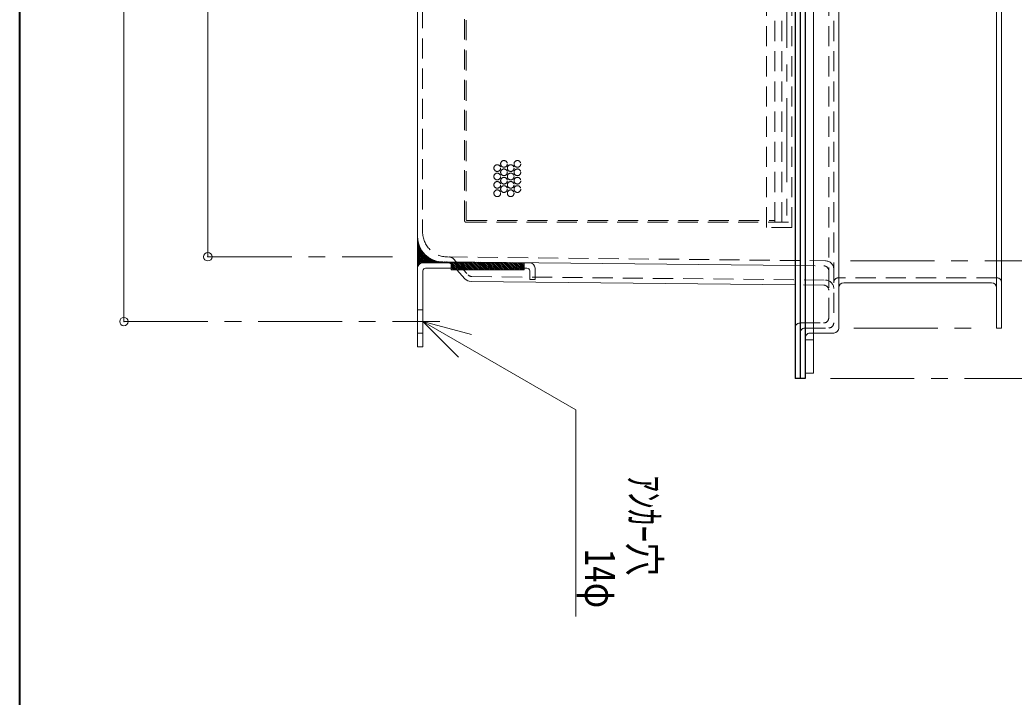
# Model space of a CAD drawing. Units: millimetres, scale not verified. Extents: x -2115 to 1935, y -1423 to 1387.
# Drawn here: x -2115 to -1523, y -18 to 385 of the extents above; entities that cross this region are included whole.
import ezdxf
from ezdxf.enums import TextEntityAlignment as Align

# ---------------------------------------------------------------- set-up
doc = ezdxf.new("R2010")
doc.units = ezdxf.units.MM
doc.header["$LTSCALE"] = 10
doc.header["$PDMODE"] = 32
doc.header["$PDSIZE"] = 5
doc.linetypes.add('CHAIN1', pattern=[8, 5, -1, 1, -1])
doc.linetypes.add('DASHED1', pattern=[1.8, 1.2, -0.6])
doc.layers.add('0-0____1', color=4, linetype='Continuous', lineweight=9)
doc.styles.add('ＭＳ ゴシック', font='')
doc.styles.get('ＭＳ ゴシック').set_extended_font_data('MS Gothic')

msp = doc.modelspace()

# ---------------------------------------------------------------- linework, layer by layer
at = {"layer": '0-0____1', "color": 1, "lineweight": 40}
msp.add_line((-2115.06, -1423.24), (-2115.06, 1386.76), dxfattribs=at)
at = {"layer": '0-0____1'}
for p, q in [((-2053.06, 877.91), (-2053.06, 205.61)), ((-2003.06, 244.26), (-2003.06, 839.26)), ((-1878.06, 237.41), (-1878.06, 256.14)), ((-1878.06, 255.83), (-1878.06, 255.82)), ((-1878.06, 255.5), (-1878.05, 255.51)), ((-1878.06, 254.76), (-1877.99, 254.69)), ((-1878.06, 254.44), (-1877.97, 254.53)), ((-1878.06, 253.7), (-1877.82, 253.46)), ((-1878.06, 253.38), (-1877.84, 253.6)), ((-1878.06, 252.32), (-1877.66, 252.72)), ((-1878.06, 252.64), (-1877.5, 252.09)), ((-1878.06, 251.26), (-1877.44, 251.88)), ((-1878.06, 251.58), (-1876.95, 250.47)), ((-1878.06, 250.2), (-1877.18, 251.08)), ((-1878.06, 250.52), (-1875.87, 248.33)), ((-1878.06, 249.14), (-1876.88, 250.31)), ((-1878.06, 248.08), (-1876.55, 249.58)), ((-1878.06, 249.46), (-1869.21, 240.61)), ((-1878.06, 247.02), (-1876.19, 248.89)), ((-1878.06, 248.4), (-1870.27, 240.61)), ((-1878.06, 245.96), (-1875.8, 248.22)), ((-1878.06, 244.9), (-1875.38, 247.58)), ((-1878.06, 247.34), (-1871.33, 240.61)), ((-1878.06, 243.83), (-1874.93, 246.97)), ((-1878.06, 242.77), (-1874.45, 246.38)), ((-1878.06, 246.28), (-1872.39, 240.61)), ((-1878.06, 241.71), (-1873.95, 245.82)), ((-1878.06, 240.65), (-1873.42, 245.29)), ((-1878.06, 245.22), (-1873.45, 240.61)), ((-1878.06, 239.59), (-1872.87, 244.79)), ((-1878.06, 244.16), (-1874.51, 240.61)), ((-1878.06, 243.1), (-1875.51, 240.54)), ((-1876.35, 240.24), (-1872.28, 244.31)), ((-1874.92, 240.61), (-1871.67, 243.86)), ((-1873.86, 240.61), (-1871.04, 243.43)), ((-1872.8, 240.61), (-1870.37, 243.04)), ((-1870.87, 243.33), (-1868.15, 240.61)), ((-1878.06, 242.04), (-1876.29, 240.27)), ((-1878.06, 240.98), (-1876.93, 239.85)), ((-1878.06, 239.92), (-1877.44, 239.3)), ((-1878.06, 238.53), (-1877.69, 238.9)), ((-1878.06, 238.85), (-1877.82, 238.62)), ((-1878.06, 237.79), (-1878.04, 237.77)), ((-1878.06, 237.47), (-1878.06, 237.47)), ((-1871.74, 240.61), (-1869.67, 242.67)), ((-1870.68, 240.61), (-1868.95, 242.34)), ((-1869.62, 240.61), (-1868.19, 242.04)), ((-1868.73, 242.25), (-1867.09, 240.61)), ((-1868.56, 240.61), (-1867.39, 241.78)), ((-1867.5, 240.61), (-1866.56, 241.55)), ((-1867.11, 241.7), (-1866.03, 240.61)), ((-1866.44, 240.61), (-1865.68, 241.37)), ((-1865.73, 241.38), (-1864.97, 240.61)), ((-1865.38, 240.61), (-1864.75, 241.23)), ((-1864.5, 241.21), (-1863.9, 240.61)), ((-1864.32, 240.61), (-1863.77, 241.15)), ((-1863.38, 241.14), (-1862.84, 240.61)), ((-1863.26, 240.61), (-1862.73, 241.13)), ((-1862.3, 241.13), (-1861.78, 240.61)), ((-1862.19, 240.61), (-1861.68, 241.12)), ((-1861.23, 241.12), (-1860.72, 240.61)), ((-1861.13, 240.61), (-1860.63, 241.11)), ((-1860.16, 241.11), (-1859.66, 240.61)), ((-1860.07, 240.61), (-1859.58, 241.1)), ((-1859.09, 241.1), (-1858.6, 240.61)), ((-1859.01, 240.61), (-1858.53, 241.09)), ((-1858.06, 241.09), (-1858.06, 236.41)), ((-1858.06, 240.07), (-1854.4, 236.41)), ((-1858.06, 239.01), (-1855.46, 236.41)), ((-1858.06, 237.95), (-1856.52, 236.41)), ((-1858.02, 241.09), (-1853.34, 236.41)), ((-1856.95, 241.07), (-1852.28, 236.41)), ((-1855.87, 241.06), (-1851.22, 236.41)), ((-1854.8, 241.05), (-1850.16, 236.41)), ((-1853.73, 241.04), (-1849.1, 236.41)), ((-1852.66, 241.03), (-1848.04, 236.41)), ((-1851.59, 241.02), (-1846.98, 236.41)), ((-1850.52, 241.01), (-1845.92, 236.41)), ((-1849.44, 241), (-1844.86, 236.41)), ((-1848.37, 240.99), (-1843.79, 236.41)), ((-1847.3, 240.98), (-1842.73, 236.41)), ((-1846.23, 240.97), (-1841.67, 236.41)), ((-1845.16, 240.95), (-1840.61, 236.41)), ((-1844.09, 240.94), (-1839.55, 236.41)), ((-1843.02, 240.93), (-1838.49, 236.41)), ((-1841.94, 240.92), (-1837.43, 236.41)), ((-1840.87, 240.91), (-1836.37, 236.41)), ((-1839.8, 240.9), (-1835.31, 236.41)), ((-1838.73, 240.89), (-1834.25, 236.41)), ((-1837.66, 240.88), (-1833.19, 236.41)), ((-1836.59, 240.87), (-1832.13, 236.41)), ((-1835.51, 240.86), (-1831.07, 236.41)), ((-1834.44, 240.85), (-1830.01, 236.41)), ((-1833.37, 240.83), (-1828.95, 236.41)), ((-1832.3, 240.82), (-1827.88, 236.41)), ((-1831.23, 240.81), (-1826.82, 236.41)), ((-1830.16, 240.8), (-1825.76, 236.41)), ((-1829.08, 240.79), (-1824.7, 236.41)), ((-1828.01, 240.78), (-1823.64, 236.41)), ((-1826.94, 240.77), (-1822.58, 236.41)), ((-1825.87, 240.76), (-1821.52, 236.41)), ((-1824.8, 240.75), (-1820.46, 236.41)), ((-1823.73, 240.74), (-1819.4, 236.41)), ((-1822.66, 240.72), (-1818.34, 236.41)), ((-1821.58, 240.71), (-1817.28, 236.41)), ((-1820.51, 240.7), (-1816.22, 236.41)), ((-1819.44, 240.69), (-1815.16, 236.41)), ((-1818.37, 240.68), (-1814.46, 236.77)), ((-1817.3, 240.67), (-1814.46, 237.83)), ((-1816.23, 240.66), (-1814.46, 238.89)), ((-1815.15, 240.65), (-1814.46, 239.95)), ((-1814.46, 240.64), (-1814.46, 236.41)), ((-1858.06, 236.89), (-1857.58, 236.41)), ((-1814.46, 236.41), (-1858.06, 236.41)), ((-1854.74, 236.41), (-1849.86, 231.08)), ((-1846.22, 229.47), (-1653.06, 227.49)), ((-1536.06, 228.76), (-1624.06, 228.76))]:
    msp.add_line(p, q, dxfattribs=at)
at = {"layer": '0-0____1', "color": 7, "lineweight": 18}
for p, q in [((-1533.06, 201.76), (-1533.06, 881.76)), ((-1530.06, 881.76), (-1530.06, 201.76)), ((-1878.06, 827.38), (-1878.06, 256.14)), ((-1627.06, 441.76), (-1627.06, 201.76)), ((-1642.06, 424.76), (-1642.06, 174.76)), ((-1878.06, 237.41), (-1878.06, 190.61)), ((-1874.86, 240.61), (-1858.06, 240.61)), ((-1873.26, 237.41), (-1858.06, 237.41)), ((-1863.21, 241.14), (-1653.06, 238.99)), ((-1811.26, 240.61), (-1814.46, 240.61)), ((-1812.86, 237.41), (-1814.46, 237.41)), ((-1808.06, 237.41), (-1808.06, 230.61)), ((-1874.86, 235.81), (-1874.86, 190.61)), ((-1811.26, 235.81), (-1811.26, 230.61)), ((-1811.26, 230.61), (-1808.06, 230.61)), ((-1874.86, 205.61), (-1853.65, 184.4)), ((-1874.86, 205.61), (-1783.75, 153.01)), ((-1874.86, 205.61), (-1845.88, 197.84)), ((-1533.06, 201.76), (-1530.06, 201.76)), ((-1630.06, 198.76), (-1642.06, 198.76)), ((-1874.86, 190.61), (-1878.06, 190.61)), ((-1642.06, 174.76), (-1647.06, 174.76)), ((-1783.75, 29.89), (-1783.75, 153.01))]:
    msp.add_line(p, q, dxfattribs=at)
at = {"layer": '0-0____1', "linetype": 'DASHED1'}
for p, q in [((-1875.06, 824.41), (-1875.06, 259.11)), ((-1850.06, 817.76), (-1850.06, 265.76)), ((-1849.06, 817.26), (-1849.06, 266.26)), ((-1661.06, 264.76), (-1661.06, 509.03)), ((-1655.06, 261.76), (-1655.06, 501.77)), ((-1630.06, 438.76), (-1630.06, 204.76)), ((-1670.06, 261.76), (-1670.06, 436.76)), ((-1633.06, 435.76), (-1633.06, 207.76)), ((-1665.06, 264.76), (-1665.06, 431.76)), ((-1849.06, 264.76), (-1655.06, 264.76)), ((-1848.56, 265.76), (-1665.06, 265.76)), ((-1655.06, 261.76), (-1670.06, 261.76)), ((-1860.21, 244.11), (-1635.01, 241.81)), ((-1856.84, 243.12), (-1847.94, 233.43)), ((-1858.06, 240.61), (-1814.46, 240.61)), ((-1858.06, 237.41), (-1814.46, 237.41)), ((-1857.58, 239.5), (-1854.74, 236.41)), ((-1653.06, 238.99), (-1636.03, 238.82)), ((-1845.76, 232.46), (-1635.01, 230.31)), ((-1533.06, 231.76), (-1627.06, 231.76)), ((-1636.03, 227.32), (-1653.06, 227.49)), ((-1878.06, 212.61), (-1874.86, 212.61)), ((-1650.06, 204.76), (-1636.06, 204.76)), ((-1647.06, 201.76), (-1633.06, 201.76)), ((-1878.06, 198.61), (-1874.86, 198.61)), ((-1644.06, 198.76), (-1642.06, 198.76)), ((-1642.06, 194.76), (-1647.06, 194.76))]:
    msp.add_line(p, q, dxfattribs=at)
at = {"layer": '0-0____1', "linetype": 'CHAIN1'}
for p, q in [((-1658.06, 818.76), (-1658.06, 264.76)), ((-2003.06, 244.26), (-1893.06, 244.26)), ((-1620.06, 241.76), (-1305.06, 241.76)), ((-2053.06, 205.61), (-1864.86, 205.61)), ((-1618.06, 201.76), (-1548.06, 201.76)), ((-1632.06, 171.76), (-1205.06, 171.76))]:
    msp.add_line(p, q, dxfattribs=at)
at = {"layer": '0-0____1', "color": 5, "lineweight": 25}
for p, q in [((-1647.06, 421.76), (-1647.06, 171.76)), ((-1653.06, 415.76), (-1653.06, 171.76)), ((-1650.06, 416.76), (-1650.06, 171.76)), ((-1647.06, 171.76), (-1653.06, 171.76))]:
    msp.add_line(p, q, dxfattribs=at)
at = {"layer": '0-0____1', "linetype": 'DASHED1'}
for centre in [(-1830.57, 297.07), (-1826.57, 299.57), (-1826.57, 294.57), (-1822.57, 297.07), (-1818.57, 299.57), (-1818.57, 294.57), (-1830.57, 292.07), (-1826.57, 289.57), (-1822.57, 292.07), (-1818.57, 289.57), (-1830.57, 287.07), (-1826.57, 284.57), (-1822.57, 287.07), (-1818.57, 284.57), (-1830.57, 282.07), (-1822.57, 282.07)]:
    msp.add_circle(centre, 2, dxfattribs=at)
for centre, radius, start, end in [((-1849.06, 265.76), 1, 180, 270), ((-1848.56, 266.26), 0.5, 180, 270), ((-1860.06, 259.11), 15, 180, 269.41537), ((-1859.05, 241.1), 3, 42.55044, 89.41537), ((-1861.26, 236.12), 5, 42.55044, 89.41537), ((-1636.06, 235.82), 3, 0, 89.41537), ((-1635.06, 236.81), 5, 0, 89.41537), ((-1845.73, 235.46), 3, 222.55044, 269.41537), ((-1627.06, 228.76), 3, 90, 180), ((-1533.06, 228.76), 3, 0, 90), ((-1636.06, 224.32), 3, 0, 89.41537), ((-1635.06, 225.31), 5, 0, 89.41537), ((-1636.06, 207.76), 3, 270, 0), ((-1650.06, 201.76), 3, 90, 180), ((-1647.06, 198.76), 3, 90, 180), ((-1633.06, 204.76), 3, 270, 0), ((-1644.06, 195.76), 3, 90, 180)]:
    msp.add_arc(centre, radius, start, end, dxfattribs=at)
at = {"layer": '0-0____1', "color": 7, "lineweight": 18}
for centre, radius, start, end in [((-1863.06, 256.14), 15, 180, 269.41537), ((-1874.86, 237.41), 3.2, 90, 180), ((-1873.26, 235.81), 1.6, 90, 180), ((-1812.86, 235.81), 1.6, 0, 90), ((-1811.26, 237.41), 3.2, 0, 90), ((-1630.06, 201.76), 3, 270, 0)]:
    msp.add_arc(centre, radius, start, end, dxfattribs=at)
at = {"layer": '0-0____1'}
for centre, radius, start, end in [((-1846.17, 234.47), 5, 222.55044, 269.41537), ((-1624.06, 225.76), 3, 90, 180), ((-1536.06, 225.76), 3, 0, 90)]:
    msp.add_arc(centre, radius, start, end, dxfattribs=at)
at = {"layer": '0-0____1', "color": 1}
for p in [(-2003.06, 244.26), (-2053.06, 205.61)]:
    msp.add_point(p, dxfattribs=at)

# ---------------------------------------------------------------- texts
at = {"layer": '0-0____1', "color": 7, "style": 'ＭＳ ゴシック', "width": 0.8}
for s, p in [('ｱﾝｶｰ穴', (-1757.56, 114.01)), ('14φ', (-1783.75, 69.89))]:
    msp.add_text(s, height=18.33, rotation=270, dxfattribs=at).set_placement(p, align=Align.BOTTOM_LEFT)

doc.saveas('drawing.dxf')
